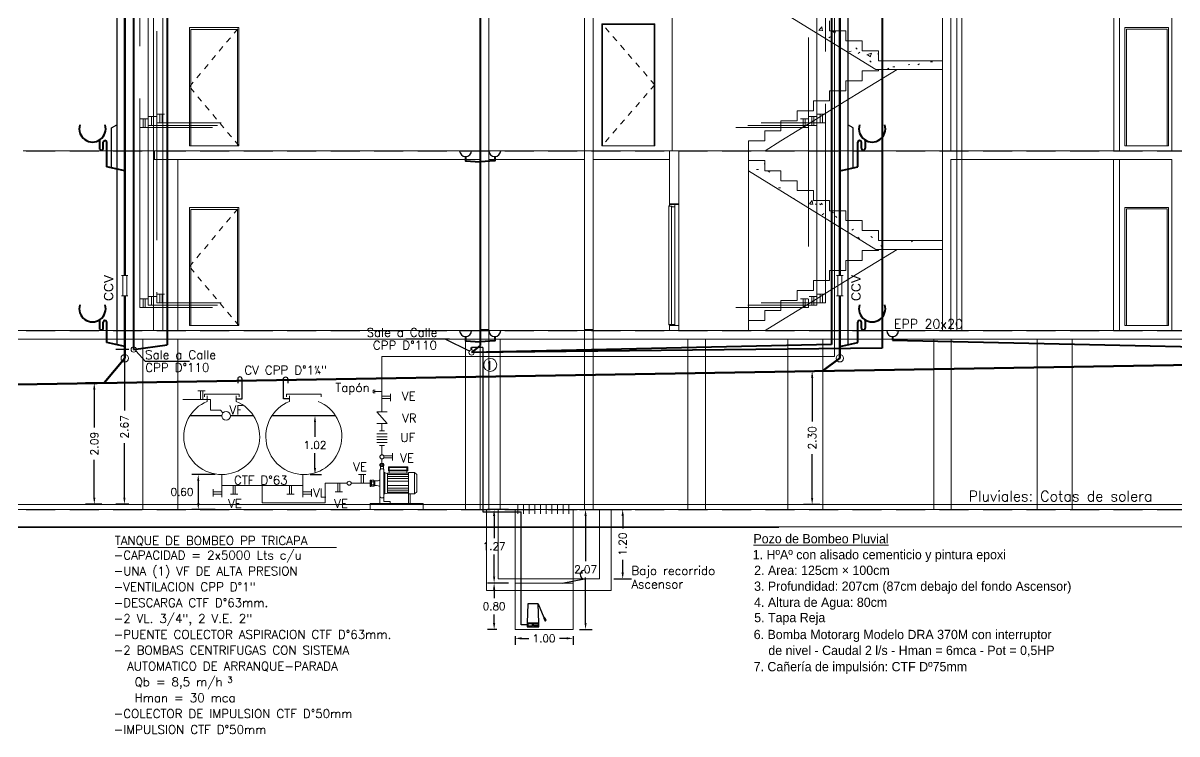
# Model space of a CAD drawing. Header units: millimetres. Extents: x 539 to 842, y -453 to -96.
# Drawn here: x 804.12 to 824.02, y -129.5 to -117.25 of the extents above; entities that cross this region are included whole.
import ezdxf
from ezdxf.enums import TextEntityAlignment as Align

# ---------------------------------------------------------------- set-up
doc = ezdxf.new("R2010")
doc.units = ezdxf.units.MM
doc.header["$LTSCALE"] = 0.1
for name, pattern in [('ACAD_ISO02W100', [15, 12, -3]), ('CONTINUA', [0]), ('Dash', [0.006, 0.003, -0.003]), ('HIDDEN', [0.375, 0.25, -0.125])]:
    doc.linetypes.add(name, pattern=pattern)
doc.layers.get('0').update_dxf_attribs({"lineweight": 5})
doc.layers.get('Defpoints').update_dxf_attribs({"lineweight": 5})
for name, color, linetype, lineweight in [('00 - Est - Corte', 7, 'Continuous', 20), ('00-Agua Caliente', 1, 'Continuous', 20), ('00-Agua Fria', 5, 'ACAD_ISO02W100', 20), ('00-Texto AF', 7, 'Continuous', 18), ('A-Texto Cloaca', 7, 'Continuous', 20), ('A-Texto Pluvial', 7, 'Continuous', 20), ('Agua Fria Directa - Texto', 7, 'Continuous', 18), ('COTA', 251, 'Continuous', 13), ('Cotas', 7, 'Continuous', 13), ('Tanque Agua', 160, 'Continuous', 25), ('Tanque Agua - Texto', 7, 'Continuous', 18), ('Texto Diámetros', 7, 'Continuous', 25), ('Ventilaciones - Agua', 70, 'Continuous', 30)]:
    doc.layers.add(name, color=color, linetype=linetype, lineweight=lineweight)
for name, color, linetype in [('00-Pluvial', 40, 'Continuous'), ('00-Ventilacion', 3, 'Continuous'), ('Texto', 7, 'Continuous'), ('Textos', 7, 'Continuous')]:
    doc.layers.add(name, color=color, linetype=linetype)
doc.layers.add('Primario', color=7, linetype='Continuous', true_color=0xff2400)
doc.styles.add('Cotas2', font='romans.shx')
doc.styles.add('Romans', font='romans.shx')
doc.styles.add('ROTULO1', font='GOTHIC.TTF', dxfattribs={"height": 0.2})
doc.dimstyles.new('Cotas--1-75', dxfattribs={"dimscale": 0.075, "dimtxt": 1.75, "dimasz": 1.5, "dimexe": 2, "dimexo": 5, "dimgap": 0.5, "dimtad": 0, "dimtih": 1, "dimtoh": 1, "dimzin": 0, "dimdsep": 46, "dimtxsty": 'Cotas2', "dimcen": 3, "dimdle": 2, "dimadec": 0, "dimazin": 0, "dimtfac": 1, "dimtofl": 0, "dimtmove": 2, "dimatfit": 3, "dimfxl": 2, "dimtolj": 1, "dimtzin": 0, "dimarcsym": 0})

# ---------------------------------------------------------------- blocks, each defined once
blk = doc.blocks.new('Corte')
at = {"color": 8, "lineweight": 18}
for p, q in [((806.37, -100.002), (806.37, -119.452)), ((819.971, -100.152), (819.971, -122.552)), ((806.527, -119.452), (806.527, -113.402)), ((820.221, -113.402), (820.221, -119.452)), ((820.306, -119.452), (820.306, -113.402)), ((812, -116.352), (812, -119.452)), ((812.15, -119.452), (812.15, -116.352)), ((813.8, -116.352), (813.8, -119.452)), ((813.95, -119.452), (813.95, -116.502)), ((815.31, -116.502), (815.31, -119.452)), ((820.116, -119.452), (820.116, -116.502)), ((820.221, -116.502), (820.221, -122.552)), ((820.306, -122.552), (820.306, -116.502)), ((822.926, -119.452), (822.926, -116.502)), ((823.026, -116.502), (823.026, -119.452)), ((823.925, -116.502), (823.925, -119.452)), ((816.627, -116.701), (818.825, -118.052)), ((807.838, -117.332), (806.988, -117.332)), ((806.988, -117.332), (806.988, -119.367)), ((807.013, -119.367), (807.013, -117.367)), ((807.013, -117.367), (807.813, -117.367)), ((807.813, -117.367), (807.813, -119.367)), ((807.838, -119.367), (807.838, -117.332)), ((814.101, -119.367), (814.101, -117.267)), ((814.101, -117.267), (815.011, -117.267)), ((814.101, -119.367), (814.101, -117.267)), ((815.011, -117.267), (814.101, -117.267)), ((815.001, -117.277), (814.111, -117.277)), ((814.111, -117.277), (814.111, -119.367)), ((814.111, -117.277), (814.111, -119.367)), ((814.111, -117.277), (815.001, -117.277)), ((815.001, -117.277), (815.001, -119.367)), ((815.001, -117.277), (815.001, -119.367)), ((815.011, -117.267), (815.011, -119.367)), ((815.011, -119.367), (815.011, -117.267)), ((818.027, -117.386), (818.027, -117.213)), ((818.307, -117.386), (818.027, -117.386)), ((818.307, -117.558), (818.307, -117.386)), ((823.119, -119.367), (823.119, -117.332)), ((823.119, -117.332), (823.869, -117.332)), ((823.869, -117.332), (823.119, -117.332)), ((823.119, -117.332), (823.119, -119.367)), ((823.144, -119.367), (823.144, -117.357)), ((823.144, -117.357), (823.809, -117.357)), ((823.844, -117.357), (823.809, -117.357)), ((823.844, -117.357), (823.844, -119.367)), ((823.869, -117.332), (823.869, -119.367)), ((823.869, -119.367), (823.869, -117.332)), ((818.587, -117.558), (818.307, -117.558)), ((818.587, -117.73), (818.587, -117.558)), ((818.867, -117.73), (818.587, -117.73)), ((818.867, -117.902), (818.867, -117.73)), ((819.971, -117.902), (818.867, -117.902)), ((819.971, -118.052), (819.971, -117.902)), ((818.587, -118.423), (819.19, -118.052)), ((818.587, -118.247), (818.587, -118.074)), ((818.587, -118.074), (818.867, -118.074)), ((818.825, -118.052), (819.971, -118.052)), ((818.867, -118.052), (818.867, -118.074)), ((818.307, -118.419), (818.307, -118.247)), ((818.307, -118.247), (818.587, -118.247)), ((818.027, -118.591), (818.027, -118.419)), ((818.027, -118.419), (818.307, -118.419)), ((818.307, -118.595), (818.587, -118.423)), ((817.467, -118.936), (817.467, -118.763)), ((817.467, -118.763), (817.747, -118.763)), ((817.747, -118.763), (817.747, -118.591)), ((817.747, -118.591), (818.027, -118.591)), ((817.747, -118.939), (818.027, -118.767)), ((818.027, -118.767), (818.307, -118.595)), ((817.187, -119.108), (817.187, -118.936)), ((817.187, -118.936), (817.467, -118.936)), ((817.467, -119.112), (817.747, -118.939)), ((816.907, -119.28), (816.907, -119.108)), ((816.907, -119.108), (817.187, -119.108)), ((817.187, -119.284), (817.467, -119.112)), ((806.988, -119.367), (807.013, -119.367)), ((807.813, -119.367), (807.013, -119.367)), ((807.813, -119.367), (807.838, -119.367)), ((815.011, -119.367), (814.101, -119.367)), ((814.111, -119.367), (814.101, -119.367)), ((814.111, -119.367), (814.141, -119.367)), ((814.971, -119.367), (814.141, -119.367)), ((816.627, -119.28), (816.907, -119.28)), ((816.627, -119.452), (816.627, -119.28)), ((816.913, -119.452), (817.187, -119.284)), ((823.809, -119.367), (823.119, -119.367)), ((823.119, -119.367), (823.144, -119.367)), ((823.144, -119.367), (823.809, -119.367)), ((823.844, -119.367), (823.809, -119.367)), ((823.869, -119.367), (823.844, -119.367)), ((823.844, -119.367), (823.869, -119.367)), ((806.37, -119.452), (804.118, -119.452)), ((806.37, -119.602), (806.37, -119.452)), ((806.37, -119.452), (806.527, -119.452)), ((806.385, -119.452), (806.385, -119.602)), ((806.527, -119.602), (806.527, -119.452)), ((806.527, -119.452), (812, -119.452)), ((812, -119.452), (812, -122.552)), ((812.15, -119.452), (812, -119.452)), ((812, -119.452), (812.15, -119.452)), ((812.15, -122.552), (812.15, -119.452)), ((812.15, -119.452), (813.8, -119.452)), ((813.95, -119.452), (813.8, -119.452)), ((813.8, -119.452), (813.8, -122.552)), ((813.8, -119.452), (813.95, -119.452)), ((813.95, -122.552), (813.95, -119.452)), ((815.265, -119.452), (813.95, -119.452)), ((813.95, -119.452), (813.95, -119.602)), ((815.427, -119.452), (815.265, -119.452)), ((815.265, -119.602), (815.265, -119.452)), ((815.427, -120.367), (815.427, -119.452)), ((816.627, -119.452), (815.427, -119.452)), ((816.627, -119.624), (816.627, -119.452)), ((816.627, -119.452), (816.907, -119.452)), ((816.907, -119.452), (816.913, -119.452)), ((819.971, -119.452), (816.913, -119.452)), ((819.971, -119.452), (820.116, -119.452)), ((831.562, -119.452), (820.116, -119.452)), ((806.37, -119.602), (806.37, -122.552)), ((806.385, -119.602), (806.37, -119.602)), ((806.385, -119.602), (806.527, -119.602)), ((806.527, -122.552), (806.527, -119.602)), ((812, -119.602), (806.527, -119.602)), ((806.786, -119.602), (806.786, -122.552)), ((813.8, -119.602), (812.15, -119.602)), ((813.95, -119.602), (815.265, -119.602)), ((815.265, -119.602), (815.265, -120.367)), ((816.907, -119.624), (816.627, -119.624)), ((816.627, -119.624), (816.627, -119.801)), ((816.907, -119.797), (816.907, -119.624)), ((820.116, -122.552), (820.116, -119.602)), ((820.116, -119.602), (823.925, -119.602)), ((822.924, -122.552), (822.924, -119.602)), ((823.024, -119.602), (823.024, -122.552)), ((823.925, -119.602), (823.925, -122.552)), ((816.627, -122.552), (816.627, -119.801)), ((816.627, -119.801), (818.825, -121.152)), ((817.187, -119.797), (816.907, -119.797)), ((817.187, -119.969), (817.187, -119.797)), ((817.467, -119.969), (817.187, -119.969)), ((817.467, -120.141), (817.467, -119.969)), ((817.747, -120.141), (817.467, -120.141)), ((817.747, -120.313), (817.747, -120.141)), ((815.265, -120.367), (815.427, -120.367)), ((815.427, -120.367), (815.265, -120.367)), ((815.265, -120.367), (815.265, -120.377)), ((815.427, -120.377), (815.427, -120.367)), ((818.027, -120.313), (817.747, -120.313)), ((818.027, -120.486), (818.027, -120.313)), ((807.838, -120.432), (806.988, -120.432)), ((806.988, -120.432), (806.988, -122.467)), ((807.013, -122.467), (807.013, -120.467)), ((807.013, -120.467), (807.813, -120.467)), ((807.813, -120.467), (807.813, -122.467)), ((807.838, -122.467), (807.838, -120.432)), ((815.264, -120.403), (815.251, -120.403)), ((815.251, -120.403), (815.251, -122.455)), ((815.264, -120.409), (815.264, -120.403)), ((815.302, -120.409), (815.264, -120.409)), ((815.265, -120.377), (815.265, -120.407)), ((815.357, -120.377), (815.265, -120.377)), ((815.265, -120.377), (815.427, -120.377)), ((815.265, -120.407), (815.306, -120.407)), ((815.265, -120.409), (815.265, -120.407)), ((815.302, -122.449), (815.302, -120.409)), ((815.306, -120.407), (815.306, -120.419)), ((815.306, -120.419), (815.357, -120.419)), ((815.357, -120.419), (815.357, -120.377)), ((815.357, -122.445), (815.357, -120.419)), ((815.427, -120.377), (815.427, -122.467)), ((818.307, -120.486), (818.027, -120.486)), ((818.307, -120.658), (818.307, -120.486)), ((823.119, -122.467), (823.119, -120.432)), ((823.119, -120.432), (823.869, -120.432)), ((823.869, -120.432), (823.119, -120.432)), ((823.119, -120.432), (823.119, -122.467)), ((823.144, -122.467), (823.144, -120.457)), ((823.144, -120.457), (823.809, -120.457)), ((823.844, -120.457), (823.809, -120.457)), ((823.844, -120.457), (823.844, -122.467)), ((823.869, -120.432), (823.869, -122.467)), ((823.869, -122.467), (823.869, -120.432)), ((818.587, -120.658), (818.307, -120.658)), ((818.587, -120.83), (818.587, -120.658)), ((818.867, -120.83), (818.587, -120.83)), ((818.867, -121.002), (818.867, -120.83)), ((818.587, -121.523), (819.19, -121.152)), ((818.825, -121.152), (819.971, -121.152)), ((819.971, -121.002), (818.867, -121.002)), ((818.867, -121.152), (818.867, -121.174)), ((819.971, -121.152), (819.971, -121.002)), ((818.307, -121.519), (818.307, -121.347)), ((818.307, -121.347), (818.587, -121.347)), ((818.587, -121.347), (818.587, -121.174)), ((818.587, -121.174), (818.867, -121.174)), ((818.027, -121.691), (818.027, -121.519)), ((818.027, -121.519), (818.307, -121.519)), ((818.307, -121.695), (818.587, -121.523)), ((817.747, -121.863), (817.747, -121.691)), ((817.747, -121.691), (818.027, -121.691)), ((818.027, -121.867), (818.307, -121.695)), ((817.467, -122.036), (817.467, -121.863)), ((817.467, -121.863), (817.747, -121.863)), ((817.747, -122.039), (818.027, -121.867)), ((817.187, -122.208), (817.187, -122.036)), ((817.187, -122.036), (817.467, -122.036)), ((817.467, -122.212), (817.747, -122.039)), ((816.907, -122.38), (816.907, -122.208)), ((816.907, -122.208), (817.187, -122.208)), ((817.187, -122.384), (817.467, -122.212)), ((829.03, -122.552), (792.869, -122.552)), ((806.37, -122.552), (806.527, -122.552)), ((806.988, -122.467), (807.013, -122.467)), ((807.813, -122.467), (807.013, -122.467)), ((807.813, -122.467), (807.838, -122.467)), ((812.15, -122.532), (812, -122.532)), ((812, -122.532), (812, -125.632)), ((812, -122.552), (812.15, -122.552)), ((812.15, -125.632), (812.15, -122.532)), ((813.95, -122.532), (813.8, -122.532)), ((813.8, -122.532), (813.8, -125.632)), ((813.8, -122.552), (813.95, -122.552)), ((813.95, -125.632), (813.95, -122.532)), ((815.251, -122.455), (815.264, -122.455)), ((815.264, -122.455), (815.264, -122.449)), ((815.264, -122.449), (815.302, -122.449)), ((815.265, -122.452), (815.265, -122.449)), ((815.306, -122.452), (815.265, -122.452)), ((815.265, -122.452), (815.265, -122.467)), ((815.265, -122.467), (815.265, -122.552)), ((815.427, -122.467), (815.265, -122.467)), ((815.265, -122.467), (815.357, -122.467)), ((815.265, -122.552), (815.427, -122.552)), ((815.357, -122.445), (815.306, -122.445)), ((815.306, -122.445), (815.306, -122.452)), ((815.357, -122.467), (815.357, -122.445)), ((815.427, -122.552), (815.427, -122.467)), ((816.627, -122.38), (816.907, -122.38)), ((816.913, -122.552), (817.187, -122.384)), ((819.971, -122.552), (820.116, -122.552)), ((820.221, -122.552), (820.306, -122.552)), ((823.809, -122.467), (823.119, -122.467)), ((823.119, -122.467), (823.144, -122.467)), ((823.144, -122.467), (823.809, -122.467)), ((823.844, -122.467), (823.809, -122.467)), ((823.869, -122.467), (823.844, -122.467)), ((823.844, -122.467), (823.869, -122.467)), ((823.925, -122.552), (824.025, -122.552)), ((793.069, -122.702), (828.88, -122.702)), ((806.186, -125.632), (806.186, -122.702)), ((806.786, -125.632), (806.786, -122.702)), ((811.747, -125.632), (811.747, -122.702)), ((812.347, -125.632), (812.347, -122.702)), ((815.584, -125.632), (815.584, -122.702)), ((815.884, -125.632), (815.884, -122.702)), ((817.308, -125.632), (817.308, -122.702)), ((817.908, -125.632), (817.908, -122.702)), ((819.824, -125.632), (819.824, -122.702)), ((820.124, -125.632), (820.124, -122.702)), ((821.608, -125.632), (821.608, -122.702)), ((822.208, -125.632), (822.208, -122.702)), ((828.88, -125.632), (721.766, -125.632)), ((806.786, -125.632), (806.186, -125.632)), ((812, -125.632), (811.747, -125.632)), ((812, -125.632), (812.15, -125.632)), ((812.347, -125.632), (812.15, -125.632)), ((813.8, -125.632), (813.95, -125.632)), ((815.884, -125.632), (815.584, -125.632)), ((817.908, -125.632), (817.308, -125.632)), ((820.124, -125.632), (819.824, -125.632)), ((822.208, -125.632), (821.608, -125.632)), ((829.03, -125.932), (721.616, -125.932))]:
    blk.add_line(p, q, dxfattribs=at)
at = {"color": 8, "linetype": 'Dash', "lineweight": 18}
for p, q in [((806.988, -118.35), (807.838, -117.332)), ((815.011, -118.317), (814.101, -117.267)), ((807.838, -119.367), (806.988, -118.35)), ((815.011, -118.317), (814.101, -119.367)), ((806.988, -121.45), (807.838, -120.432)), ((807.838, -122.467), (806.988, -121.45))]:
    blk.add_line(p, q, dxfattribs=at)
at = {"color": 8, "linetype": 'Continuous', "lineweight": 18}
for p, q in [((817.841, -117.379), (817.89, -117.321)), ((817.849, -117.378), (817.91, -117.383)), ((817.904, -117.385), (817.892, -117.321)), ((818.062, -117.392), (818.079, -117.386)), ((818.072, -117.39), (818.122, -117.425)), ((818.119, -117.424), (818.132, -117.386)), ((818.012, -117.51), (818.039, -117.489)), ((818.362, -117.743), (818.396, -117.739)), ((818.476, -117.682), (818.501, -117.705)), ((818.521, -117.776), (818.548, -117.756)), ((818.669, -117.801), (818.74, -117.773)), ((818.725, -117.833), (818.746, -117.771)), ((818.852, -117.781), (818.867, -117.791)), ((818.679, -117.8), (818.729, -117.834)), ((818.72, -117.906), (818.745, -117.929)), ((819.378, -117.975), (819.412, -117.97)), ((819.549, -117.974), (819.576, -117.954)), ((819.764, -117.924), (819.798, -117.92)), ((819.022, -118.05), (819.049, -118.029)), ((819.116, -118.009), (819.149, -118.005)), ((816.766, -119.779), (816.8, -119.775)), ((816.896, -119.681), (816.907, -119.673)), ((816.966, -119.804), (816.994, -119.823)), ((817.146, -120.094), (817.18, -120.09)), ((817.404, -120.279), (817.412, -120.273)), ((817.677, -120.37), (817.726, -120.311)), ((817.684, -120.371), (817.745, -120.376)), ((817.739, -120.377), (817.727, -120.313)), ((817.776, -120.376), (817.81, -120.372)), ((817.849, -120.368), (817.878, -120.386)), ((817.881, -120.359), (817.906, -120.382)), ((817.899, -120.557), (817.926, -120.536)), ((818.064, -120.504), (818.092, -120.522)), ((818.125, -120.582), (818.15, -120.605)), ((818.409, -120.823), (818.436, -120.803)), ((818.515, -120.94), (818.54, -120.963)), ((818.735, -120.932), (818.764, -120.95)), ((818.91, -121.097), (818.937, -121.076)), ((819.437, -121.021), (819.462, -121.002))]:
    blk.add_line(p, q, dxfattribs=at)
at = {"color": 8, "linetype": 'HIDDEN', "ltscale": 20}
for p, q in [((791.423, -119.452), (839.966, -119.452)), ((791.423, -122.552), (839.966, -122.552)), ((791.423, -125.632), (839.966, -125.632))]:
    blk.add_line(p, q, dxfattribs=at)
at = {"color": 8}
blk.add_line((792.837, -125.937), (817.148, -125.937), dxfattribs=at)
blk = doc.blocks.new('LLP')
at = {"layer": '00-Agua Fria', "color": 0, "linetype": 'Continuous', "lineweight": 20}
for p, q in [((-1, 2.4), (1, 2.4)), ((-0.3, 2.4), (-0.3, 0)), ((0.3, 2.4), (0.3, 0))]:
    blk.add_line(p, q, dxfattribs=at)
blk = doc.blocks.new('UF')
for points in [[(-0.09, 0.2), (0.09, 0.2)], [(-0.045, 0.25), (0.045, 0.25)], [(-0.09, 0.15), (0.09, 0.15)], [(-0.09, 0.1), (0.09, 0.1)], [(-0.09, 0.05), (0.09, 0.05)], [(-0.045, 0), (0.045, 0)]]:
    blk.add_lwpolyline(points)
blk = doc.blocks.new('bomba corte')
at = {"layer": '00-Agua Fria', "linetype": 'CONTINUA', "lineweight": 9}
for p, q in [((68.022, 199.698), (68.022, 199.723)), ((68.022, 199.723), (68.09, 199.723)), ((68.022, 199.698), (68.089, 199.698)), ((68.022, 199.624), (68.022, 199.376)), ((68.025, 199.637), (68.023, 199.632)), ((68.028, 199.648), (68.025, 199.637)), ((68.028, 199.735), (68.028, 199.732)), ((68.028, 199.735), (68.084, 199.735)), ((68.028, 199.732), (68.084, 199.732)), ((68.028, 199.69), (68.028, 199.687)), ((68.028, 199.69), (68.084, 199.69)), ((68.028, 199.687), (68.084, 199.687)), ((68.03, 199.667), (68.028, 199.648)), ((68.03, 199.732), (68.082, 199.732)), ((68.03, 199.723), (68.03, 199.732)), ((68.082, 199.723), (68.03, 199.723)), ((68.03, 199.69), (68.03, 199.698)), ((68.03, 199.698), (68.082, 199.698)), ((68.082, 199.69), (68.03, 199.69)), ((68.03, 199.687), (68.03, 199.667)), ((68.082, 199.687), (68.03, 199.687)), ((68.082, 199.687), (68.03, 199.687)), ((68.082, 199.687), (68.03, 199.687)), ((68.039, 199.723), (68.039, 199.698)), ((68.042, 199.732), (68.042, 199.735)), ((68.042, 199.687), (68.042, 199.69)), ((68.043, 199.732), (68.043, 199.723)), ((68.043, 199.698), (68.043, 199.69)), ((68.044, 199.647), (68.067, 199.647)), ((68.069, 199.732), (68.069, 199.723)), ((68.069, 199.698), (68.069, 199.69)), ((68.07, 199.732), (68.07, 199.735)), ((68.07, 199.687), (68.07, 199.69)), ((68.073, 199.723), (68.073, 199.698)), ((68.082, 199.732), (68.082, 199.723)), ((68.082, 199.698), (68.082, 199.69)), ((68.082, 199.687), (68.082, 199.667)), ((68.082, 199.667), (68.084, 199.648)), ((68.084, 199.735), (68.084, 199.732)), ((68.084, 199.69), (68.084, 199.687)), ((68.084, 199.648), (68.087, 199.637)), ((68.087, 199.637), (68.089, 199.632)), ((68.089, 199.698), (68.089, 199.723)), ((68.09, 199.624), (68.09, 199.376)), ((68.09, 199.582), (68.106, 199.582)), ((68.09, 199.582), (68.106, 199.582)), ((68.106, 199.582), (68.106, 199.397)), ((68.106, 199.578), (68.151, 199.565)), ((68.151, 199.571), (68.151, 199.222)), ((68.515, 199.571), (68.151, 199.571)), ((68.167, 199.678), (68.167, 199.612)), ((68.333, 199.678), (68.167, 199.678)), ((68.501, 199.623), (68.167, 199.623)), ((68.167, 199.612), (68.501, 199.612)), ((68.182, 199.623), (68.182, 199.667)), ((68.182, 199.667), (68.485, 199.667)), ((68.182, 199.571), (68.182, 199.612)), ((68.333, 199.678), (68.501, 199.678)), ((68.485, 199.623), (68.485, 199.667)), ((68.485, 199.571), (68.485, 199.612)), ((68.501, 199.612), (68.501, 199.678)), ((68.515, 199.579), (68.618, 199.579)), ((68.515, 199.579), (68.515, 199.215)), ((68.618, 199.579), (68.618, 199.215)), ((68.618, 199.579), (68.659, 199.547)), ((67.862, 199.437), (67.875, 199.437)), ((67.862, 199.357), (67.862, 199.437)), ((67.862, 199.417), (67.875, 199.417)), ((67.862, 199.377), (67.875, 199.377)), ((67.913, 199.448), (67.875, 199.448)), ((67.875, 199.346), (67.875, 199.448)), ((67.875, 199.437), (67.875, 199.357)), ((67.875, 199.422), (67.913, 199.422)), ((67.875, 199.371), (67.913, 199.371)), ((67.913, 199.346), (67.913, 199.448)), ((67.913, 199.357), (67.913, 199.437)), ((67.913, 199.437), (67.926, 199.437)), ((67.913, 199.417), (67.926, 199.417)), ((67.913, 199.377), (67.926, 199.377)), ((67.926, 199.439), (67.931, 199.439)), ((67.926, 199.354), (67.926, 199.439)), ((67.926, 199.437), (67.926, 199.357)), ((67.931, 199.418), (67.926, 199.418)), ((67.931, 199.376), (67.926, 199.376)), ((67.931, 199.354), (67.931, 199.439)), ((67.931, 199.437), (67.96, 199.437)), ((67.931, 199.437), (67.931, 199.357)), ((67.931, 199.437), (67.931, 199.357)), ((67.931, 199.437), (67.931, 199.357)), ((67.96, 199.437), (67.99, 199.44)), ((67.99, 199.44), (68.006, 199.444)), ((68.006, 199.444), (68.013, 199.45)), ((68.013, 199.45), (68.022, 199.457)), ((68.022, 199.376), (68.022, 199.169)), ((68.09, 199.376), (68.09, 199.169)), ((68.106, 199.212), (68.106, 199.397)), ((68.515, 199.549), (68.151, 199.549)), ((68.515, 199.515), (68.151, 199.515)), ((68.515, 199.481), (68.151, 199.481)), ((68.515, 199.435), (68.151, 199.435)), ((68.659, 199.547), (68.659, 199.247)), ((67.875, 199.357), (67.862, 199.357)), ((67.913, 199.346), (67.875, 199.346)), ((67.926, 199.357), (67.913, 199.357)), ((67.926, 199.354), (67.931, 199.354)), ((67.931, 199.357), (67.96, 199.357)), ((67.96, 199.357), (67.99, 199.354)), ((67.99, 199.354), (68.006, 199.349)), ((68.006, 199.349), (68.013, 199.344)), ((68.013, 199.344), (68.022, 199.336)), ((68.09, 199.212), (68.106, 199.212)), ((68.106, 199.216), (68.151, 199.228)), ((68.515, 199.358), (68.151, 199.358)), ((68.515, 199.313), (68.151, 199.313)), ((68.515, 199.278), (68.151, 199.278)), ((68.515, 199.244), (68.151, 199.244)), ((68.515, 199.223), (68.151, 199.223)), ((68.515, 199.215), (68.618, 199.215)), ((68.618, 199.215), (68.659, 199.247)), ((68.044, 199.146), (68.067, 199.146))]:
    blk.add_line(p, q, dxfattribs=at)
blk.add_lwpolyline([(67.862, 199.342), (67.853, 199.342), (67.853, 199.452), (67.862, 199.452)], close=True, dxfattribs=at)
at = {"layer": '00-Agua Fria', "linetype": 'CONTINUA', "lineweight": 9, "extrusion": (0, 0, -1)}
for centre, start_param, end_param in [((68.044, 199.624), 0.785398, 2.356194), ((68.067, 199.624), 2.356194, 3.926991)]:
    blk.add_ellipse(centre, major_axis=(-0.0161, -0.0161), ratio=1, start_param=start_param, end_param=end_param, dxfattribs=at)
at = {"layer": '00-Agua Fria', "linetype": 'CONTINUA', "lineweight": 9}
for centre, start_param, end_param in [((68.044, 199.169), 0.785398, 2.356194), ((68.067, 199.169), 2.356194, 3.926991)]:
    blk.add_ellipse(centre, major_axis=(-0.0161, 0.0161), ratio=1, start_param=start_param, end_param=end_param, dxfattribs=at)
blk = doc.blocks.new('*D100')
at = {"layer": 'Cotas', "color": 0, "lineweight": -2, "transparency": 16777216}
for p, q in [((809.152, -124.129), (809.152, -124.384)), ((809.152, -124.92), (809.152, -124.665)), ((809.071, -125.032), (809.264, -125.032))]:
    blk.add_line(p, q, dxfattribs=at)
at = {"layer": 'Cotas', "color": 0, "lineweight": 13, "transparency": 16777216}
for points in [[(809.133, -124.129), (809.17, -124.129), (809.152, -124.017)], [(809.133, -124.92), (809.17, -124.92), (809.152, -125.032)]]:
    blk.add_solid(points, dxfattribs=at)
at = {"layer": 'Defpoints', "color": 0, "lineweight": 13, "transparency": 16777216}
for p in [(809.152, -124.017), (809.152, -124.017), (808.959, -125.032)]:
    blk.add_point(p, dxfattribs=at)
at = {"layer": 'Cotas', "color": 0, "transparency": 16777216, "insert": (809.152, -124.524), "char_height": 0.1313, "attachment_point": 5, "style": 'Cotas2'}
blk.add_mtext('\\A1;1.02', dxfattribs=at)
blk = doc.blocks.new('*D101')
at = {"layer": 'Cotas', "color": 0, "lineweight": -2, "transparency": 16777216}
for p, q in [((807.431, -125.032), (807.027, -125.032)), ((807.139, -125.145), (807.139, -125.52)), ((807.431, -125.632), (807.027, -125.632))]:
    blk.add_line(p, q, dxfattribs=at)
at = {"layer": 'Cotas', "color": 0, "lineweight": 13, "transparency": 16777216}
for points in [[(807.12, -125.145), (807.158, -125.145), (807.139, -125.032)], [(807.12, -125.52), (807.158, -125.52), (807.139, -125.632)]]:
    blk.add_solid(points, dxfattribs=at)
at = {"layer": 'Defpoints', "color": 0, "lineweight": 13, "transparency": 16777216}
for p in [(807.544, -125.032), (807.139, -125.632), (807.544, -125.632)]:
    blk.add_point(p, dxfattribs=at)
at = {"layer": 'Cotas', "color": 0, "transparency": 16777216, "insert": (806.858, -125.332), "char_height": 0.1313, "attachment_point": 5, "style": 'Cotas2'}
blk.add_mtext('\\A1;0.60', dxfattribs=at)
blk = doc.blocks.new('*D128')
at = {"layer": 'Cotas', "color": 0, "lineweight": -2, "transparency": 16777216}
for p, q in [((805.478, -123.455), (805.196, -123.455)), ((805.346, -123.568), (805.346, -124.222)), ((805.346, -125.431), (805.346, -124.777)), ((805.477, -125.544), (805.196, -125.544))]:
    blk.add_line(p, q, dxfattribs=at)
at = {"layer": 'Cotas', "color": 0, "lineweight": 20, "transparency": 16777216}
for points in [[(805.328, -123.568), (805.365, -123.568), (805.346, -123.455)], [(805.328, -125.431), (805.365, -125.431), (805.346, -125.544)]]:
    blk.add_solid(points, dxfattribs=at)
at = {"layer": 'Defpoints', "color": 0, "lineweight": 20, "transparency": 16777216}
for p in [(805.515, -123.455), (805.346, -125.544), (805.514, -125.544)]:
    blk.add_point(p, dxfattribs=at)
at = {"layer": 'Cotas', "color": 0, "transparency": 16777216, "insert": (805.346, -124.5), "char_height": 0.135, "attachment_point": 5, "rotation": 90, "style": 'Cotas2'}
blk.add_mtext('\\A1;2.09', dxfattribs=at)
blk = doc.blocks.new('*D129')
at = {"layer": 'Cotas', "color": 0, "lineweight": -2, "transparency": 16777216}
for p, q in [((817.861, -123.249), (817.575, -123.249)), ((817.725, -123.362), (817.725, -124.118)), ((817.725, -125.436), (817.725, -124.68)), ((817.86, -125.549), (817.575, -125.549))]:
    blk.add_line(p, q, dxfattribs=at)
at = {"layer": 'Cotas', "color": 0, "lineweight": 20, "transparency": 16777216}
for points in [[(817.706, -123.362), (817.744, -123.362), (817.725, -123.249)], [(817.706, -125.436), (817.744, -125.436), (817.725, -125.549)]]:
    blk.add_solid(points, dxfattribs=at)
at = {"layer": 'Defpoints', "color": 0, "lineweight": 20, "transparency": 16777216}
for p in [(817.899, -123.249), (817.725, -125.549), (817.898, -125.549)]:
    blk.add_point(p, dxfattribs=at)
at = {"layer": 'Cotas', "color": 0, "transparency": 16777216, "insert": (817.725, -124.399), "char_height": 0.135, "attachment_point": 5, "rotation": 90, "style": 'Cotas2'}
blk.add_mtext('\\A1;2.30', dxfattribs=at)
blk = doc.blocks.new('*D132')
at = {"layer": 'Cotas', "color": 0, "lineweight": -2, "transparency": 16777216}
for p, q in [((805.942, -122.878), (805.716, -122.878)), ((805.866, -122.991), (805.866, -123.93)), ((805.866, -125.432), (805.866, -124.492)), ((805.941, -125.544), (805.716, -125.544))]:
    blk.add_line(p, q, dxfattribs=at)
at = {"layer": 'Cotas', "color": 0, "lineweight": 20, "transparency": 16777216}
for points in [[(805.847, -122.991), (805.884, -122.991), (805.866, -122.878)], [(805.847, -125.432), (805.884, -125.432), (805.866, -125.544)]]:
    blk.add_solid(points, dxfattribs=at)
at = {"layer": 'Defpoints', "color": 0, "lineweight": 20, "transparency": 16777216}
for p in [(805.98, -122.878), (805.866, -125.544), (805.979, -125.544)]:
    blk.add_point(p, dxfattribs=at)
at = {"layer": 'Cotas', "color": 0, "transparency": 16777216, "insert": (805.866, -124.211), "char_height": 0.135, "attachment_point": 5, "rotation": 90, "style": 'Cotas2'}
blk.add_mtext('\\A1;2.67', dxfattribs=at)
blk = doc.blocks.new('*D134')
at = {"layer": 'Cotas', "color": 0, "lineweight": -2, "transparency": 16777216}
for p, q in [((812.285, -126.902), (812.128, -126.902)), ((812.241, -127.015), (812.241, -127.162)), ((812.241, -127.59), (812.241, -127.443)), ((812.285, -127.702), (812.128, -127.702))]:
    blk.add_line(p, q, dxfattribs=at)
at = {"layer": 'Cotas', "color": 0, "lineweight": 20, "transparency": 16777216}
for points in [[(812.222, -127.015), (812.26, -127.015), (812.241, -126.902)], [(812.222, -127.59), (812.26, -127.59), (812.241, -127.702)]]:
    blk.add_solid(points, dxfattribs=at)
at = {"layer": 'Defpoints', "color": 0, "lineweight": 20, "transparency": 16777216}
for p in [(812.241, -126.902), (812.397, -126.902), (812.397, -127.702)]:
    blk.add_point(p, dxfattribs=at)
at = {"layer": 'Cotas', "color": 0, "transparency": 16777216, "insert": (812.241, -127.302), "char_height": 0.1313, "attachment_point": 5, "style": 'Cotas2'}
blk.add_mtext('\\A1;0.80', dxfattribs=at)
blk = doc.blocks.new('*D135')
at = {"layer": 'Cotas', "color": 0, "lineweight": -2, "transparency": 16777216}
for p, q in [((813.715, -125.632), (813.93, -125.632)), ((813.818, -125.745), (813.818, -126.527)), ((813.818, -127.59), (813.818, -126.808)), ((813.715, -127.702), (813.93, -127.702))]:
    blk.add_line(p, q, dxfattribs=at)
at = {"layer": 'Cotas', "color": 0, "lineweight": 20, "transparency": 16777216}
for points in [[(813.799, -125.745), (813.836, -125.745), (813.818, -125.632)], [(813.799, -127.59), (813.836, -127.59), (813.818, -127.702)]]:
    blk.add_solid(points, dxfattribs=at)
at = {"layer": 'Defpoints', "color": 0, "lineweight": 20, "transparency": 16777216}
for p in [(813.602, -125.632), (813.818, -125.632), (813.602, -127.702)]:
    blk.add_point(p, dxfattribs=at)
at = {"layer": 'Cotas', "color": 0, "transparency": 16777216, "insert": (813.818, -126.667), "char_height": 0.1313, "attachment_point": 5, "style": 'Cotas2'}
blk.add_mtext('\\A1;2.07', dxfattribs=at)
blk = doc.blocks.new('*D136')
at = {"layer": 'Cotas', "color": 0, "lineweight": -2, "transparency": 16777216}
for p, q in [((812.602, -127.815), (812.602, -127.967)), ((812.715, -127.855), (812.837, -127.855)), ((813.49, -127.855), (813.368, -127.855)), ((813.602, -127.815), (813.602, -127.967))]:
    blk.add_line(p, q, dxfattribs=at)
at = {"layer": 'Cotas', "color": 0, "lineweight": 20, "transparency": 16777216}
for points in [[(812.715, -127.836), (812.715, -127.874), (812.602, -127.855)], [(813.49, -127.836), (813.49, -127.874), (813.602, -127.855)]]:
    blk.add_solid(points, dxfattribs=at)
at = {"layer": 'Defpoints', "color": 0, "lineweight": 20, "transparency": 16777216}
for p in [(812.602, -127.702), (813.602, -127.702), (813.602, -127.855)]:
    blk.add_point(p, dxfattribs=at)
at = {"layer": 'Cotas', "color": 0, "transparency": 16777216, "insert": (813.102, -127.855), "char_height": 0.1313, "attachment_point": 5, "style": 'Cotas2'}
blk.add_mtext('\\A1;1.00', dxfattribs=at)
blk = doc.blocks.new('*D137')
at = {"layer": 'Cotas', "color": 0, "lineweight": -2, "transparency": 16777216}
for p, q in [((812.49, -125.632), (812.128, -125.632)), ((812.241, -125.745), (812.241, -126.127)), ((812.241, -126.79), (812.241, -126.408)), ((812.49, -126.902), (812.128, -126.902))]:
    blk.add_line(p, q, dxfattribs=at)
at = {"layer": 'Cotas', "color": 0, "lineweight": 20, "transparency": 16777216}
for points in [[(812.222, -125.745), (812.26, -125.745), (812.241, -125.632)], [(812.222, -126.79), (812.26, -126.79), (812.241, -126.902)]]:
    blk.add_solid(points, dxfattribs=at)
at = {"layer": 'Defpoints', "color": 0, "lineweight": 20, "transparency": 16777216}
for p in [(812.602, -125.632), (812.241, -126.902), (812.602, -126.902)]:
    blk.add_point(p, dxfattribs=at)
at = {"layer": 'Cotas', "color": 0, "transparency": 16777216, "insert": (812.241, -126.267), "char_height": 0.1313, "attachment_point": 5, "style": 'Cotas2'}
blk.add_mtext('\\A1;1.27', dxfattribs=at)
blk = doc.blocks.new('*D133')
at = {"layer": 'Cotas', "color": 0, "lineweight": -2, "transparency": 16777216}
for p, q in [((814.308, -125.632), (814.608, -125.632)), ((814.458, -125.745), (814.458, -125.961)), ((814.458, -126.72), (814.458, -126.503)), ((814.308, -126.832), (814.608, -126.832))]:
    blk.add_line(p, q, dxfattribs=at)
at = {"layer": 'Cotas', "color": 0, "lineweight": 20, "transparency": 16777216}
for points in [[(814.439, -125.745), (814.477, -125.745), (814.458, -125.632)], [(814.439, -126.72), (814.477, -126.72), (814.458, -126.832)]]:
    blk.add_solid(points, dxfattribs=at)
at = {"layer": 'Defpoints', "color": 0, "lineweight": 20, "transparency": 16777216}
for p in [(813.712, -125.632), (813.712, -126.832), (814.458, -126.832)]:
    blk.add_point(p, dxfattribs=at)
at = {"layer": 'Cotas', "color": 0, "transparency": 16777216, "insert": (814.458, -126.232), "char_height": 0.135, "attachment_point": 5, "rotation": 90, "style": 'Cotas2'}
blk.add_mtext('\\A1;1.20', dxfattribs=at)

msp = doc.modelspace()

# ---------------------------------------------------------------- linework, layer by layer
at = {"color": 8, "linetype": 'CONTINUA', "lineweight": 20}
for points in [[(814.259, -125.632), (814.259, -127.032), (812.109, -127.032)], [(812.109, -127.032), (812.109, -125.632)], [(814.059, -125.632), (814.059, -126.832), (812.309, -126.832)], [(812.309, -126.832), (812.309, -125.632)]]:
    msp.add_lwpolyline(points, dxfattribs=at)
at = {"layer": '00 - Est - Corte', "color": 8}
msp.add_lwpolyline([(810.101, -125.632), (811.019, -125.632), (811.019, -125.532), (810.101, -125.532)], close=True, dxfattribs=at)
at = {"layer": '00-Agua Caliente', "linetype": 'ACAD_ISO02W100', "ltscale": 3}
for points in [[(817.955, -100.646), (817.955, -122.072)], [(806.424, -103.892), (806.424, -122.072)], [(807.534, -118.972), (806.424, -118.972)], [(816.844, -118.972), (817.955, -118.972)], [(807.534, -122.072), (806.424, -122.072)], [(816.844, -122.072), (817.955, -122.072)]]:
    msp.add_lwpolyline(points, dxfattribs=at)
at = {"layer": '00-Agua Caliente', "linetype": 'CONTINUA'}
for points in [[(817.808, -101.828), (817.808, -122.116)], [(806.278, -103.796), (806.278, -122.116)], [(807.471, -119.016), (806.278, -119.016)], [(816.615, -119.016), (817.808, -119.016)], [(807.471, -122.116), (806.278, -122.116)], [(816.615, -122.116), (817.808, -122.116)]]:
    msp.add_lwpolyline(points, dxfattribs=at)
at = {"layer": '00-Agua Fria'}
for p, q in [((810.158, -123.581), (810.158, -123.623)), ((810.192, -123.581), (810.158, -123.581)), ((810.192, -123.623), (810.158, -123.623)), ((810.307, -123.602), (810.175, -123.602)), ((810.766, -125.364), (810.766, -125.532)), ((810.796, -125.364), (810.796, -125.532))]:
    msp.add_line(p, q, dxfattribs=at)
at = {"layer": '00-Agua Fria', "linetype": 'Continuous', "lineweight": 20}
msp.add_line((808.943, -125.222), (807.544, -125.222), dxfattribs=at)
at = {"layer": '00-Agua Fria', "linetype": 'Continuous', "lineweight": 15}
for p, q in [((810.273, -125.41), (810.273, -125.532)), ((810.341, -125.41), (810.341, -125.497)), ((810.341, -125.497), (810.451, -125.497)), ((810.451, -125.497), (810.451, -125.532))]:
    msp.add_line(p, q, dxfattribs=at)
at = {"layer": '00-Agua Fria', "linetype": 'Continuous'}
for points in [[(818.111, -122.999), (818.111, -96.638), (817.964, -96.638)], [(810.307, -123.953), (810.307, -122.999), (818.111, -122.999)], [(809.777, -125.182), (810.104, -125.182)]]:
    msp.add_lwpolyline(points, dxfattribs=at)
at = {"layer": '00-Agua Fria', "ltscale": 3}
for points in [[(811.32, -97.942), (811.32, -99.504), (817.662, -99.504), (817.662, -122.152)], [(806.132, -122.152), (806.132, -103.505)], [(806.132, -119.052), (807.386, -119.052)], [(817.662, -119.052), (816.407, -119.052)], [(806.132, -122.152), (807.386, -122.152)], [(817.662, -122.152), (816.407, -122.152)]]:
    msp.add_lwpolyline(points, dxfattribs=at)
at = {"layer": '00-Agua Fria', "linetype": 'CONTINUA', "lineweight": 20}
for points in [[(807.353, -123.742), (806.876, -123.742)], [(807.353, -123.924), (807.353, -123.742)]]:
    msp.add_lwpolyline(points, dxfattribs=at)
at = {"layer": '00-Agua Fria'}
for points in [[(810.397, -123.953), (810.217, -123.953), (810.397, -124.153), (810.217, -124.153)], [(810.307, -124.844), (810.307, -124.763)]]:
    msp.add_lwpolyline(points, dxfattribs=at)
at = {"layer": '00-Agua Fria', "linetype": 'Continuous', "lineweight": 20}
for points in [[(810.307, -124.281), (810.307, -124.153)], [(810.307, -124.693), (810.307, -124.531)], [(807.544, -125.032), (807.544, -125.422)], [(808.943, -125.032), (808.943, -125.422)], [(808.243, -125.222), (808.243, -125.522), (809.327, -125.522), (809.327, -125.182)], [(809.327, -125.182), (809.707, -125.182)]]:
    msp.add_lwpolyline(points, dxfattribs=at)
at = {"layer": '00-Agua Fria'}
msp.add_circle((810.307, -124.728), 0.035, dxfattribs=at)
at = {"layer": '00-Agua Fria', "linetype": 'Continuous', "lineweight": 15}
msp.add_circle((809.742, -125.182), 0.035, dxfattribs=at)
at = {"layer": '00-Pluvial', "lineweight": 20}
msp.add_line((812.602, -125.632), (813.602, -125.632), dxfattribs=at)
at = {"layer": '00-Pluvial', "lineweight": 13}
for p, q in [((812.647, -125.557), (812.647, -125.707)), ((812.745, -125.557), (812.745, -125.707)), ((812.843, -125.557), (812.843, -125.707)), ((812.942, -125.557), (812.942, -125.707)), ((813.04, -125.557), (813.04, -125.707)), ((813.138, -125.557), (813.138, -125.707)), ((813.236, -125.557), (813.236, -125.707)), ((813.334, -125.557), (813.334, -125.707)), ((813.433, -125.557), (813.433, -125.707)), ((813.531, -125.557), (813.531, -125.707))]:
    msp.add_line(p, q, dxfattribs=at)
at = {"layer": '00-Pluvial', "color": 4, "lineweight": 5}
msp.add_line((812.602, -126.902), (813.602, -126.902), dxfattribs=at)
at = {"layer": '00-Pluvial', "color": 7}
for p, q in [((812.999, -127.258), (813.101, -127.494)), ((813.096, -127.507), (813.113, -127.548)), ((813.114, -127.499), (813.132, -127.54)), ((812.811, -127.588), (813.011, -127.588))]:
    msp.add_line(p, q, dxfattribs=at)
at = {"layer": '00-Pluvial', "lineweight": 40}
for points in [[(812.003, -104.055), (812.003, -122.808)], [(806.025, -104.141), (806.025, -122.878)], [(818.058, -107.02), (818.058, -122.789)], [(806.603, -116.387), (806.603, -122.795)], [(818.93, -116.387), (818.93, -122.853)], [(811.749, -119.555), (811.749, -119.629), (812, -119.643)], [(812.252, -119.555), (812.252, -119.629), (812, -119.643)], [(811.749, -122.655), (811.749, -122.729), (812, -122.743)], [(812.252, -122.655), (812.252, -122.729), (812, -122.743)], [(819.113, -122.655), (819.113, -122.715)], [(819.113, -122.715), (828.519, -122.924)], [(806.025, -122.878), (806.603, -122.795)], [(818.058, -122.789), (811.852, -122.93)], [(812.003, -122.808), (811.852, -122.93)], [(811.852, -122.884), (811.852, -122.842)], [(818.93, -122.853), (811.852, -122.93)]]:
    msp.add_lwpolyline(points, dxfattribs=at)
at = {"layer": '00-Pluvial', "lineweight": 30}
for points in [[(812.045, -122.842), (811.852, -122.842)], [(812.045, -122.842), (812.045, -125.676), (812.705, -125.676)], [(812.705, -127.623), (812.705, -125.676)], [(813.417, -126.902), (813.8, -126.832)], [(812.811, -127.623), (812.705, -127.623)]]:
    msp.add_lwpolyline(points, dxfattribs=at)
at = {"layer": '00-Pluvial', "lineweight": 20}
msp.add_lwpolyline([(813.602, -125.632), (813.602, -127.702), (812.602, -127.702), (812.602, -125.632)], dxfattribs=at)
at = {"layer": '00-Pluvial', "color": 7}
for points in [[(813.011, -127.588), (812.999, -127.258), (812.822, -127.258), (812.811, -127.588)], [(812.811, -127.658), (813.011, -127.658), (813.011, -127.588)], [(812.811, -127.588), (812.811, -127.658)]]:
    msp.add_lwpolyline(points, dxfattribs=at)
for points in [[(812.824, -127.639), (812.901, -127.639), (812.901, -127.607), (812.824, -127.607)], [(812.998, -127.639), (812.92, -127.639), (812.92, -127.607), (812.998, -127.607)]]:
    msp.add_lwpolyline(points, close=True, dxfattribs=at)
at = {"layer": '00-Pluvial', "lineweight": 20}
for centre, radius in [((806.025, -122.878), 0.0454), ((811.852, -122.93), 0.0454), ((812.174, -123.144), 0.113)]:
    msp.add_circle(centre, radius, dxfattribs=at)
at = {"layer": '00-Pluvial'}
for centre, radius, start, end in [((811.749, -119.452), 0.103, 180, 0), ((812.252, -119.452), 0.103, 180, 0), ((811.749, -122.552), 0.103, 180, 0), ((812.252, -122.552), 0.103, 180, 0), ((819.113, -122.552), 0.103, 180, 0), ((813.8, -126.757), 0.075, 88.1946, 271.8054)]:
    msp.add_arc(centre, radius, start, end, dxfattribs=at)
at = {"layer": '00-Pluvial', "color": 7}
for centre, start, end in [((813.105, -127.503), 23.2976, 203.2976), ((813.122, -127.544), 203.2976, 23.2976)]:
    msp.add_arc(centre, 0.01, start, end, dxfattribs=at)
at = {"layer": '00-Texto AF'}
msp.add_line((805.753, -126.288), (809.524, -126.288), dxfattribs=at)
at = {"layer": '00-Ventilacion', "color": 3, "lineweight": 30}
for points in [[(805.734, -106.514), (805.734, -122.797)], [(818.34, -106.514), (818.34, -122.797)], [(805.644, -119.747), (805.644, -119.06), (805.734, -119.008)], [(818.431, -119.747), (818.431, -119.06), (818.34, -119.008)]]:
    msp.add_lwpolyline(points, dxfattribs=at)
at = {"layer": 'Primario', "color": 1, "lineweight": 40}
for p, q in [((805.435, -119.269), (805.435, -119.409)), ((805.501, -119.409), (805.501, -119.308)), ((805.562, -119.729), (805.562, -119.308)), ((818.512, -119.729), (818.512, -119.308)), ((818.574, -119.409), (818.574, -119.308)), ((818.639, -119.269), (818.639, -119.409)), ((805.872, -119.799), (805.562, -119.729)), ((818.202, -119.799), (818.512, -119.729)), ((805.435, -122.369), (805.435, -122.509)), ((805.501, -122.509), (805.501, -122.408)), ((805.562, -122.758), (805.562, -122.408)), ((818.512, -122.758), (818.512, -122.408)), ((818.574, -122.509), (818.574, -122.408)), ((818.639, -122.369), (818.639, -122.509)), ((805.872, -122.828), (805.562, -122.758)), ((818.202, -122.828), (818.512, -122.758))]:
    msp.add_line(p, q, dxfattribs=at)
at = {"layer": 'Primario', "lineweight": 20}
for p, q in [((805.927, -121.602), (805.817, -121.602)), ((805.837, -121.952), (805.837, -121.602)), ((805.907, -121.952), (805.907, -121.602)), ((818.147, -121.602), (818.257, -121.602)), ((818.167, -121.952), (818.167, -121.602)), ((818.237, -121.952), (818.237, -121.602)), ((805.927, -121.952), (805.817, -121.952)), ((818.147, -121.952), (818.257, -121.952))]:
    msp.add_line(p, q, dxfattribs=at)
at = {"layer": 'Primario', "lineweight": 70}
for points in [[(805.872, -106.529), (805.872, -121.602)], [(818.202, -106.529), (818.202, -121.602)], [(805.872, -121.952), (805.872, -123.028)], [(818.202, -121.952), (818.202, -123.028)], [(826.706, -123.102), (795.078, -123.629)], [(805.872, -123.028), (805.515, -123.455)], [(818.202, -123.028), (817.899, -123.249)]]:
    msp.add_lwpolyline(points, dxfattribs=at)
at = {"layer": 'Primario', "lineweight": 20}
for centre in [(805.872, -123.028), (818.202, -123.028)]:
    msp.add_circle(centre, 0.0649, dxfattribs=at)
at = {"layer": 'Primario', "color": 1, "lineweight": 40}
for centre, radius, start, end in [((805.315, -119.075), 0.228, 162.9972, 17.0028), ((818.759, -119.075), 0.228, 162.9972, 17.0028), ((805.531, -119.308), 0.031, 0, 180), ((818.543, -119.308), 0.031, 0, 180), ((805.468, -119.409), 0.0327, 180, 0), ((818.607, -119.409), 0.0327, 180, 0), ((805.315, -122.175), 0.228, 162.9972, 17.0028), ((818.759, -122.175), 0.228, 162.9972, 17.0028), ((805.468, -122.509), 0.0327, 180, 0), ((805.531, -122.408), 0.031, 0, 180), ((818.543, -122.408), 0.031, 0, 180), ((818.607, -122.509), 0.0327, 180, 0)]:
    msp.add_arc(centre, radius, start, end, dxfattribs=at)
at = {"layer": 'Tanque Agua', "color": 5, "linetype": 'CONTINUA', "lineweight": 20}
for p, q in [((807.295, -123.679), (807.295, -123.771)), ((807.793, -123.679), (807.793, -123.771)), ((808.71, -123.679), (808.71, -123.771)), ((807.565, -123.967), (807.522, -123.924))]:
    msp.add_line(p, q, dxfattribs=at)
for points in [[(807.844, -123.695), (807.844, -123.645), (807.244, -123.645), (807.244, -123.695)], [(809.259, -123.695), (809.259, -123.645), (808.659, -123.645), (808.659, -123.695)], [(807.522, -123.924), (807.353, -123.924)]]:
    msp.add_lwpolyline(points, dxfattribs=at)
at = {"layer": 'Tanque Agua', "color": 4}
for points in [[(806.997, -124.017), (807.543, -124.017)], [(807.693, -124.017), (808.09, -124.017)], [(808.412, -124.017), (809.506, -124.017)]]:
    msp.add_lwpolyline(points, dxfattribs=at)
at = {"layer": 'Tanque Agua', "color": 5, "linetype": 'CONTINUA', "lineweight": 20}
msp.add_circle((807.618, -124.02), 0.075, dxfattribs=at)
for centre in [(807.544, -124.377), (808.959, -124.377)]:
    msp.add_arc(centre, 0.655, 112.3469, 67.6531, dxfattribs=at)
at = {"layer": 'Texto'}
msp.add_line((792.054, -125.539), (838.031, -125.556), dxfattribs=at)
at = {"layer": 'Textos', "color": 8}
for p, q in [((811.47, -122.702), (810.716, -122.702)), ((811.815, -122.904), (811.395, -122.702)), ((806.065, -122.899), (806.232, -123.086)), ((806.986, -123.086), (806.232, -123.086))]:
    msp.add_line(p, q, dxfattribs=at)
at = {"layer": 'Ventilaciones - Agua'}
for points in [[(807.793, -123.725), (807.894, -123.725), (807.894, -123.388, 1), (807.819, -123.388), (807.819, -123.458)], [(808.71, -123.725), (808.608, -123.725), (808.608, -123.388, -1), (808.683, -123.388), (808.683, -123.458)]]:
    msp.add_lwpolyline(points, format="xyb", dxfattribs=at)

# ---------------------------------------------------------------- block references
at = {"layer": '00-Agua Caliente', "yscale": 0.0625, "zscale": 0.0625}
for p, xscale in [((806.351, -119.016), 0.0625), ((806.497, -118.972), 0.0625), ((817.736, -119.016), -0.0625), ((817.882, -118.972), -0.0625), ((806.351, -122.116), 0.0625), ((806.497, -122.072), 0.0625), ((817.736, -122.116), -0.0625), ((817.882, -122.072), -0.0625)]:
    msp.add_blockref('LLP', p, dxfattribs=dict(at, xscale=xscale))
at = {"layer": '00-Agua Fria', "yscale": 0.0625, "zscale": 0.0625}
for p, xscale in [((806.207, -119.052), -0.0625), ((817.587, -119.052), 0.0625), ((806.207, -122.152), -0.0625), ((817.587, -122.152), 0.0625), ((809.967, -125.182), 0.0625)]:
    msp.add_blockref('LLP', p, dxfattribs=dict(at, xscale=xscale))
at = {"layer": '00-Agua Fria', "linetype": 'CONTINUA', "lineweight": 25, "xscale": -0.0625, "yscale": 0.0625, "zscale": 0.0625}
msp.add_blockref('LLP', (807.197, -123.742), dxfattribs=at)
at = {"layer": '00-Agua Fria', "yscale": 0.0625, "zscale": 0.0625}
for p, xscale, rotation in [((810.307, -123.703), 0.0625, 270), ((810.338, -124.728), 0.0625, 270), ((807.544, -125.349), -0.0625, 90), ((807.758, -125.222), -0.0625, 180), ((808.729, -125.222), 0.0625, 180), ((808.943, -125.349), 0.0625, 270), ((809.562, -125.182), 0.0625, 180)]:
    msp.add_blockref('LLP', p, dxfattribs=dict(at, xscale=xscale, rotation=rotation))
at = {"layer": '00-Agua Fria', "xscale": -1}
msp.add_blockref('UF', (810.307, -124.531), dxfattribs=at)
at = {"layer": '00-Agua Fria'}
msp.add_blockref('bomba corte', (742.251, -324.579), dxfattribs=at)
at = {"layer": '00-Pluvial', "linetype": 'CONTINUA', "lineweight": 13}
msp.add_blockref('Corte', (0, 0), dxfattribs=at)

# ---------------------------------------------------------------- texts
at = {"layer": '00-Texto AF', "style": 'Romans'}
for s, height, p in [('TANQUE DE BOMBEO PP TRICAPA', 0.15, (805.699, -126.246)), ('-CAPACIDAD = 2x5000 Lts c/u', 0.15, (805.678, -126.496)), ('-UNA (1) VF DE ALTA PRESION', 0.15, (805.678, -126.77)), ('-VENTILACION CPP D°1"', 0.15, (805.678, -127.042)), ('-DESCARGA CTF D°63mm.', 0.15, (805.678, -127.316)), ('-2 VL. 3/4", 2 V.E. 2"', 0.15, (805.678, -127.589)), ('-PUENTE COLECTOR ASPIRACION CTF D°63mm.', 0.15, (805.678, -127.862)), ('-2 BOMBAS CENTRIFUGAS CON SISTEMA', 0.15, (805.678, -128.135)), ('  AUTOMATICO DE ARRANQUE-PARADA', 0.15, (805.706, -128.409)), ('   Qb = 8,5 m/h', 0.15, (805.706, -128.681)), ('3', 0.105, (807.641, -128.62)), ('   Hman = 30 mca', 0.15, (805.706, -128.955)), ('-COLECTOR DE IMPULSION CTF D°50mm ', 0.15, (805.678, -129.227)), ('-IMPULSION CTF D°50mm ', 0.15, (805.678, -129.501))]:
    msp.add_text(s, height=height, dxfattribs=at).set_placement(p)
at = {"layer": 'A-Texto Cloaca', "style": 'ROTULO1'}
for p in [(805.673, -122.043), (818.561, -122.043)]:
    msp.add_text('CCV', height=0.16, rotation=90, dxfattribs=at).set_placement(p)
for s, p in [('%%UPozo de Bombeo Pluvial', (816.713, -126.218)), ('1. HºAº con alisado cementicio y pintura epoxi', (816.7, -126.492)), ('2. Area: 125cm × 100cm', (816.725, -126.762)), ('3. Profundidad: 207cm (87cm debajo del fondo Ascensor)', (816.724, -127.036)), ('4. Altura de Agua: 80cm', (816.724, -127.313)), ('5. Tapa Reja', (816.726, -127.576)), ('6. Bomba Motorarg Modelo DRA 370M con interruptor ', (816.717, -127.868)), ('    de nivel - Caudal 2 l/s - Hman = 6mca - Pot = 0,5HP', (816.732, -128.142)), ('7. Cañería de impulsión: CTF Dº75mm', (816.716, -128.422))]:
    msp.add_text(s, height=0.16, dxfattribs=at).set_placement(p)
at = {"layer": 'A-Texto Pluvial', "style": 'Romans'}
msp.add_text('EPP 20x20 ', height=0.16, dxfattribs=at).set_placement((819.134, -122.517))
at = {"layer": 'Agua Fria Directa - Texto', "style": 'Romans'}
msp.add_text('VF', height=0.15, rotation=0, dxfattribs=at).set_placement((807.793, -123.92), align=Align.MIDDLE_CENTER)
at = {"layer": 'COTA', "color": 7, "linetype": 'Continuous', "style": 'Romans'}
msp.add_text('Pluviales: Cotas de solera', height=0.18, dxfattribs=at).set_placement((820.423, -125.494))
at = {"layer": 'Tanque Agua - Texto', "style": 'Romans'}
for s, p in [('CV CPP D°1¼"', (808.645, -123.233)), ('Tapón', (809.798, -123.534)), ('VE', (810.769, -123.68)), ('VR', (810.781, -124.062)), ('UF', (810.753, -124.393)), ('VE', (810.741, -124.747)), ('VE', (809.929, -124.899)), ('VL', (809.232, -125.346)), ('VE', (807.771, -125.533)), ('VE', (809.602, -125.533))]:
    msp.add_text(s, height=0.15, dxfattribs=at).set_placement(p, align=Align.MIDDLE_CENTER)
at = {"layer": 'Texto Diámetros', "style": 'Romans'}
msp.add_text('CTF D°63', height=0.15, dxfattribs=at).set_placement((808.218, -125.25), align=Align.BOTTOM_CENTER)
at = {"layer": 'Textos', "color": 7, "style": 'Romans'}
for s, p in [('Sale a Calle', (810.042, -122.659)), ('CPP D°110', (810.15, -122.88)), ('Sale a Calle', (806.223, -123.043)), ('CPP D°110', (806.225, -123.264)), ('Bajo recorrido', (814.607, -126.763)), ('Ascensor', (814.607, -126.995))]:
    msp.add_text(s, height=0.15, rotation=360, dxfattribs=at).set_placement(p)
at = {"layer": 'Textos', "style": 'Romans'}
msp.add_text('1', height=0.15, rotation=360, dxfattribs=at).set_placement((812.098, -123.23))
msp.add_text('1', height=0.15, rotation=360, dxfattribs=at).set_placement((812.098, -123.23))

# ---------------------------------------------------------------- dimensions: what is measured, and where the dimension line sits
at = {"layer": 'Cotas'}
for base, p1, p2, picture, middle in [((805.866, -125.544), (805.98, -122.878), (805.979, -125.544), '*D132', (805.866, -124.211)), ((817.725, -125.549), (817.899, -123.249), (817.898, -125.549), '*D129', (817.725, -124.399)), ((805.346, -125.544), (805.515, -123.455), (805.514, -125.544), '*D128', (805.346, -124.5)), ((814.458, -126.832), (813.712, -125.632), (813.712, -126.832), '*D133', (814.458, -126.232))]:
    dim = msp.add_linear_dim(base=base, p1=p1, p2=p2, angle=90, dimstyle='Cotas--1-75', override={"dimtxt": 1.8, "dimexo": 0.5, "dimgap": 1, "dimdle": 0.15, "dimfxlon": 1}, dxfattribs=at)
    dim.commit()
    dim.dimension.update_dxf_attribs({"geometry": picture, "text_midpoint": middle, "text_rotation": 90})
for base, p1, p2, picture, middle in [((809.1517, -124.0166), (808.9588, -125.0322), (809.1517, -124.0166), '*D100', (809.1517, -124.5244)), ((807.139, -125.632), (807.544, -125.032), (807.544, -125.632), '*D101', (806.858, -125.332)), ((812.241, -126.902), (812.602, -125.632), (812.602, -126.902), '*D137', (812.241, -126.267)), ((813.818, -125.632), (813.602, -127.702), (813.602, -125.632), '*D135', (813.818, -126.667)), ((812.241, -126.902), (812.397, -127.702), (812.397, -126.902), '*D134', (812.241, -127.302))]:
    dim = msp.add_linear_dim(base=base, p1=p1, p2=p2, angle=90, dimstyle='Cotas--1-75', override={"dimexe": 1.5, "dimexo": 1.5, "dimgap": 1, "dimdle": 0.15}, dxfattribs=at)
    dim.commit()
    dim.dimension.update_dxf_attribs({"geometry": picture, "text_midpoint": middle})
dim = msp.add_linear_dim(base=(813.602, -127.855), p1=(812.602, -127.702), p2=(813.602, -127.702), dimstyle='Cotas--1-75', override={"dimexe": 1.5, "dimexo": 1.5, "dimgap": 1, "dimdle": 0.15}, dxfattribs=at)
dim.commit()
dim.dimension.update_dxf_attribs({"geometry": '*D136', "text_midpoint": (813.102, -127.855)})

doc.saveas('drawing.dxf')
